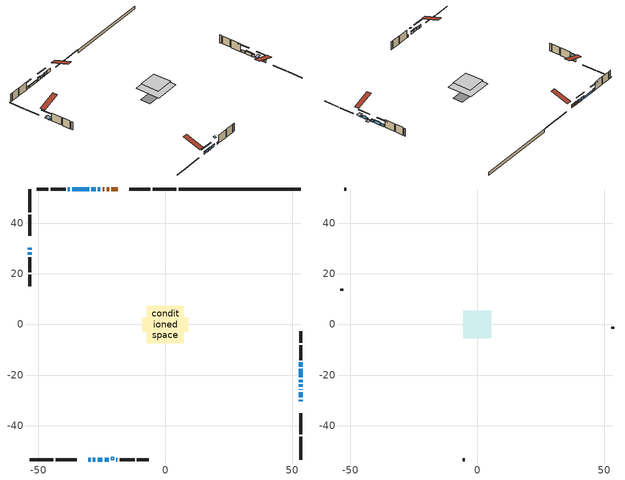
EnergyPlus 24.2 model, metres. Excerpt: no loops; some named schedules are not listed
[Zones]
conditioned space
 floor adiabatic (AdiabaticFloorConstruction): -7.3,-7.3 -7.3,7.3 7.3,7.3 7.3,-7.3 z2.82
 floor foundation (Slab1 construction): -9.09,-2.95 -9.09,2.95 9.09,2.95 9.09,-2.95 z-1.45
 wall outside (RimJoist1 construction): 4.35,53.44 -4.91,53.44 / -53.44,-53.44 -44.18,-53.44 / -53.44,53.44 -53.44,44.18 / 53.44,-53.44 53.44,-44.18 z0.38:0.68
 wall outside (RimJoist2 construction): -5.84,53.44 -14.15,53.44 / -43.25,-53.44 -34.94,-53.44 / -53.44,43.25 -53.44,34.94 / 53.44,-43.25 53.44,-34.94 z0.38:0.68
 wall outside (AdiabaticWallConstruction 1): -18.81,53.44 -21.22,53.44 / -22.14,53.44 -23.07,53.44 / -24,53.44 -24.61,53.44 z0.38:2.41
 wall outside (AdiabaticWallConstruction): 53.44,-30.28 53.44,-29.67 / -25.54,53.44 -26.56,53.44 / 53.44,-28.74 53.44,-26.7 / -30.28,-53.44 -29.46,-53.44 / -28.54,-53.44 -27.52,-53.44 / -53.44,30.28 -53.44,29.46 / 53.44,-22.72 53.44,-21.7 / 53.44,-16.59 53.44,-14.96 / -37.58,53.44 -38.4,53.44 z0.38:2.03; -27.49,53.44 -29.12,53.44 / -23.83,-53.44 -22.2,-53.44 / -53.44,28.54 -53.44,27.47 z0.38:1.9; -26.59,-53.44 -24.76,-53.44 z0.38:1.8; 53.44,-25.78 53.44,-25.44 / -19.29,-53.44 -18.96,-53.44 z0.38:1.6; -30.04,53.44 -36.65,53.44 z0.38:1.19; 53.44,-24.52 53.44,-23.65 z0.38:0.89; 53.44,-20.77 53.44,-17.52 z0.38:2.11
 wall outside (Wall1 construction): -39.32,53.44 -45.25,53.44 / -18.03,-53.44 -12.1,-53.44 / -53.44,26.54 -53.44,20.61 / 53.44,-14.03 53.44,-8.1 z0.38:5.26
 wall outside (Wall2 construction): -46.18,53.44 -50.75,53.44 / -11.17,-53.44 -6.61,-53.44 / -53.44,19.68 -53.44,15.12 / 53.44,-7.17 53.44,-2.61 z0.38:5.26
 wall foundation (FoundationWall1 construction): 53.44,53.44 5.28,53.44 z-1.45:0.38
 window (WindowConstruction 13): 53.44,-30.28 53.44,-29.67 z0.38:2.03
 window (WindowConstruction 2): -25.54,53.44 -26.56,53.44 z0.38:2.03
 window (WindowConstruction 3): -27.49,53.44 -29.12,53.44 z0.38:1.9
 window (WindowConstruction 4): 53.44,-28.74 53.44,-26.71 z0.38:2.03
 window (WindowConstruction 5): -30.28,-53.44 -29.47,-53.44 z0.38:2.03
 window (WindowConstruction 6): -28.54,-53.44 -27.52,-53.44 z0.38:2.03
 window (WindowConstruction 7): -26.59,-53.44 -24.76,-53.44 z0.38:1.8
 window (WindowConstruction 17): 53.44,-25.78 53.44,-25.44 z0.38:1.6
 window (WindowConstruction 8): -23.83,-53.44 -22.2,-53.44 z0.38:1.9
 window (WindowConstruction 9): -53.44,30.28 -53.44,29.47 z0.38:2.03
 window (WindowConstruction 10): -30.04,53.44 -36.65,53.44 z0.38:1.19
 window (WindowConstruction 14): 53.44,-24.51 53.44,-23.65 z0.38:0.89
 window (WindowConstruction 11): 53.44,-22.72 53.44,-21.7 z0.38:2.03
 window (WindowConstruction 12): 53.44,-20.77 53.44,-17.52 z0.38:2.11
 window (WindowConstruction 15): -53.44,28.54 -53.44,27.47 z0.38:1.9
 window (WindowConstruction 16): -19.29,-53.44 -18.96,-53.44 z0.38:1.6
 window (WindowConstruction): 53.44,-16.59 53.44,-14.96 z0.38:2.03
 window (WindowConstruction 1): -37.58,53.44 -38.39,53.44 z0.38:2.03
 door (Door): -18.81,53.44 -21.22,53.44 z0.38:2.41
 door (Door 1): -22.14,53.44 -23.07,53.44 z0.38:2.41
 door (Door 2): -24,53.44 -24.61,53.44 z0.38:2.41
 ceiling adiabatic (AdiabaticFloorConstruction): 7.3,-7.3 7.3,7.3 -7.3,7.3 -7.3,-7.3 z2.82
 roof outside (AdiabaticRoofConstruction): -20.22,-53.44,5.26 -20.22,-52.43,5.59 -21.28,-52.43,5.59 -21.28,-53.44,5.26
 skylight (SkylightConstruction): -20.22,-53.44,5.26 -20.22,-52.44,5.59 -21.28,-52.44,5.59 -21.28,-53.44,5.26
attic - vented
 floor to conditioned space (Floor1 construction Reversed): -5.46,-5.46 -5.46,5.46 5.46,5.46 5.46,-5.46 z5.26
 wall outside (Wall3 construction): -51.68,53.44 -52.51,53.44 / -5.68,-53.44 -4.84,-53.44 / -53.44,14.19 -53.44,13.36 / 53.44,-1.68 53.44,-0.85 z0.38:5.26
 roof outside (Roof1 construction): -17.88,53.44,5.26 -17.88,42.8,8.8 -15.08,42.8,8.8 -15.08,53.44,5.26; -31.21,-53.44,5.26 -31.21,-42.8,8.8 -34.01,-42.8,8.8 -34.01,-53.44,5.26; -53.44,31.21,5.26 -42.8,31.21,8.8 -42.8,34.01,8.8 -53.44,34.01,5.26; 53.44,-31.21,5.26 42.8,-31.21,8.8 42.8,-34.01,8.8 53.44,-34.01,5.26
shading: 53.44,-29.06 53.44,-30.89 55.88,-30.89 55.88,-29.06 z2.64; -29.2,53.44 -22.9,53.44 -22.9,53.85 -29.2,53.85 z4.67; -29.32,53.44 -27.29,53.44 -27.29,53.85 -29.32,53.85 z2.11; 53.44,-24.07 53.44,-31.38 53.85,-31.38 53.85,-24.07 z4.67; -26.83,-53.44 -32.92,-53.44 -32.92,-53.85 -26.83,-53.85 z4.67; -24.88,-53.44 -31.18,-53.44 -31.18,-53.85 -24.88,-53.85 z4.67; -24.56,-53.44 -26.79,-53.44 -26.79,-53.85 -24.56,-53.85 z2; -22,-53.44 -24.03,-53.44 -24.03,-53.85 -22,-53.85 z2.11; -53.44,26.83 -53.44,32.92 -53.85,32.92 -53.85,26.83 z4.67; -36.85,53.44 -29.84,53.44 -29.84,53.85 -36.85,53.85 z1.39; 53.44,-23.35 53.44,-24.81 55.88,-24.81 55.88,-23.35 z1.19; 53.44,-21.5 53.44,-22.92 53.85,-22.92 53.85,-21.5 z2.23; 53.44,-17.32 53.44,-20.98 53.85,-20.98 53.85,-17.32 z2.31; -53.44,26.71 -53.44,29.3 -55.88,29.3 -55.88,26.71 z2.66; 53.44,-12.32 53.44,-19.23 53.85,-19.23 53.85,-12.32 z4.67; -41.03,53.44 -34.94,53.44 -34.94,53.85 -41.03,53.85 z4.67
[Building]
Building 1: Terrain=Suburbs
[Site:Location]
London AP_ON: Latitude {deg}=43.03; Longitude {deg}=-81.15; Time Zone {hr}=-5; Elevation {m}=278; Keep Site Location Information=Yes
[Site:GroundTemperature:Shallow]
3.98693, 1.93205, 1.76749, 2.74264, 6.6573, 10.5537, 13.9317, 16.0716, 16.2534, 14.513, 11.2211, 7.44421
[Site:WaterMainsTemperature]
Calculation Method=Schedule; Temperature Schedule=mains temperature schedule
[Material] Roughness=Rough; Thermal Absorptance=0.9
Name | Thickness {m} | Conductivity {W/m-K} | Density {kg/m3} | Specific Heat {J/kg-K} | Solar Absorptance | Visible Absorptance
asphalt or fiberglass shingles | 0.00635 | 0.162714 | 1121.4 | 1465.45 | 0.4 | 0.4
asphalt or fiberglass shingles 1 | 0.00635 | 0.162714 | 1121.4 | 1465.45 | 0.7 | 0.7
ceiling loosefill ins | 0.0846667 | 0.0480833 | 16.02 | 1046.75 | 0.7 | 0.7
ceiling stud and cavity | 0.1397 | 0.0829887 | 65.682 | 1177.47 | 0.7 | 0.7
concrete 4.0 in. | 0.1016 | 1.803125 | 2242.8 | 837.4 | 0.7 | 0.7
concrete 8.0 in. | 0.2032 | 1.803125 | 2242.8 | 837.4 | 0.7 | 0.7
door material | 0.04445 | 0.188738 | 512.64 | 1214.23 | 0.7 | 0.7
door material 1 | 0.04445 | 0.053851 | 512.64 | 1214.23 | 0.7 | 0.7
exterior vertical ins | 0.00336226 | 0.029427 | 32.04 | 1214.23 | 0.7 | 0.7
floor covering | 0.0127 | 0.0433444 | 54.468 | 1339.84 | 0.6 | 0.6
floor rigid ins; roof rigid ins; wall rigid ins | 0.512978 | 0.029427 | 32.04 | 1214.23 | 0.7 | 0.7
floor stud and cavity | 0.1397 | 1.75129 | 37.0049 | 1207.88 | 0.7 | 0.7
furniture material conditioned space 1 | 0.1524 | 0.115458 | 640.8 | 1214.23 | 0.6 | 0.6
gypsum board | 0.0127 | 0.160291 | 801 | 837.4 | 0.6 | 0.6
gypsum board 1 | 0.0127 | 0.160291 | 801 | 837.4 | 0.7 | 0.7
osb sheathing 0.5 in. | 0.0127 | 0.115458 | 512.64 | 1214.23 | 0.7 | 0.7
osb sheathing 0.75 in. | 0.01905 | 0.115458 | 512.64 | 1214.23 | 0.7 | 0.7
osb sheathing 2.0 in. | 0.0508 | 0.115458 | 512.64 | 1214.23 | 0.7 | 0.7
rim joist rigid ins | 0.051816 | 0.029427 | 32.04 | 1214.23 | 0.7 | 0.7
rim joist stud and cavity | 0.0508 | 0.103237 | 50.32683 | 1063.81 | 0.6 | 0.6
rim joist stud and cavity 1 | 0.0508 | 0.275866 | 125.044 | 1163.47 | 0.6 | 0.6
roof stud and cavity | 0.18415 | 1.78685 | 37.0049 | 1207.88 | 0.6 | 0.6
wall stud and cavity | 0.1397 | 0.092254 | 139.0536 | 1170.24 | 0.7 | 0.7
wall stud and cavity 1 | 0.1397 | 0.0929022 | 139.0536 | 1170.24 | 0.7 | 0.7
wall stud and cavity 2 | 0.0889 | 6.1454 | 50.32683 | 1063.81 | 0.6 | 0.6
wall stud and cavity 3 | 0.0889 | 0.380278 | 52.3479 | 1209.89 | 0.7 | 0.7
wall stud and cavity 4 | 0.0889 | 0.391764 | 83.0341 | 1211.67 | 0.7 | 0.7
wood siding | 0.0254 | 0.102417 | 544.68 | 1172.36 | 0.4 | 0.4
wood siding 1 | 0.00254 | 0.102417 | 544.68 | 1172.36 | 0.4 | 0.4
wood siding 2; wood siding 3; wood siding 4 | 0.0254 | 0.102417 | 544.68 | 1172.36 | 0.7 | 0.7
[WindowMaterial:SimpleGlazingSystem]
Name | U-Factor {W/m2-K} | Solar Heat Gain Coefficient
SkylightMaterial | 3.89566 | 0.5221
WindowMaterial | 5.18912 | 0.63
WindowMaterial 1 | 4.83084 | 0.55
WindowMaterial 2 | 5.15165 | 0.62
WindowMaterial 3 | 7.10715 | 0.75
WindowMaterial 4 | 5.20843 | 0.63
WindowMaterial 5 | 4.92339 | 0.61
WindowMaterial 6 | 5.240794 | 0.66
WindowMaterial 7 | 2.97584 | 0.62
WindowMaterial 8 | 5.22717 | 0.66
[Construction]
AdiabaticFloorConstruction: floor stud and cavity, floor rigid ins, osb sheathing 0.75 in., floor covering
AdiabaticRoofConstruction: asphalt or fiberglass shingles 1, roof rigid ins, osb sheathing 0.75 in., roof stud and cavity
AdiabaticWallConstruction: wood siding 3, wall rigid ins, wall stud and cavity 3, gypsum board
AdiabaticWallConstruction 1: wood siding 4, wall rigid ins, wall stud and cavity 3, gypsum board
Door; Door 2: door material
Door 1: door material 1
Floor1 construction Reversed: gypsum board, ceiling stud and cavity, ceiling loosefill ins
FoundationWall1 construction: concrete 8.0 in., gypsum board 1
furniture construction conditioned space 1: furniture material conditioned space 1
PartitionWallConstruction: gypsum board, wall stud and cavity 4, gypsum board
RimJoist1 construction: wood siding 2, rim joist stud and cavity
RimJoist2 construction: wood siding 2, rim joist rigid ins, osb sheathing 2.0 in., rim joist stud and cavity 1
Roof1 construction: asphalt or fiberglass shingles
SkylightConstruction: SkylightMaterial
Slab1 construction: concrete 4.0 in.
Wall1 construction: wood siding, osb sheathing 0.5 in., wall stud and cavity, gypsum board
Wall2 construction: wood siding, osb sheathing 0.5 in., wall stud and cavity 1, gypsum board
Wall3 construction: wood siding 1, wall stud and cavity 2
WindowConstruction; WindowConstruction 1; WindowConstruction 10; WindowConstruction 5; WindowConstruction 9: WindowMaterial
WindowConstruction 11; WindowConstruction 2; WindowConstruction 4; WindowConstruction 6: WindowMaterial 1
WindowConstruction 12: WindowMaterial 4
WindowConstruction 13: WindowMaterial 5
WindowConstruction 14: WindowMaterial 6
WindowConstruction 15: WindowMaterial 7
WindowConstruction 16; WindowConstruction 17: WindowMaterial 8
WindowConstruction 3; WindowConstruction 8: WindowMaterial 2
WindowConstruction 7: WindowMaterial 3
[Zone] Multiplier=1; Part of Total Floor Area=Yes
Name | Volume {m3}
attic - vented | 69.6287
conditioned space | 817
[Space]
Name | Zone | Volume {m3}
attic - vented 1 | attic - vented | 69.6287
conditioned space 1 | conditioned space | 817
[ZoneInfiltration:EffectiveLeakageArea]
infil attic - vented 1: Zone or Space=attic - vented 1; Schedule=Always On Discrete; Effective Air Leakage Area {cm2}=5205.17; Stack Coefficient=0.000585762; Wind Coefficient=1.63524e-05
[ZoneMixing]
whole house fan mix: Zone or Space=attic - vented; Schedule=Always On Continuous; Design Flow Rate Calculation Method=Flow/Zone; Design Flow Rate {m3/s}=0; Source Zone or Space=conditioned space
[SurfaceProperty:ExposedFoundationPerimeter]
Slab1: Exposed Perimeter Calculation Method=TotalExposedPerimeter; Total Exposed Perimeter {m}=48.159
[InternalMass] Zone or ZoneList=conditioned space; Space or SpaceList=conditioned space 1
Name | Construction | Surface Area {m2}
furniture mass conditioned space 1 | furniture construction conditioned space 1 | 128.244
partition wall mass | PartitionWallConstruction | 320.61
[Lights]
interior lighting: Zone or ZoneList or Space or SpaceList=conditioned space 1; Schedule=interior lighting schedule; Design Level Calculation Method=LightingLevel; Lighting Level {W}=343.2; Return Air Fraction=0; Fraction Radiant=0.6; Fraction Visible=0.2; Fraction Replaceable=1
[People]
occupants: Zone or ZoneList or Space or SpaceList=conditioned space 1; Number of People Schedule=occupants schedule; Number of People Calculation Method=People; Number of People=3; Fraction Radiant=0.314171; Sensible Heat Fraction=0.56303; Activity Level Schedule=occupants activity schedule; Carbon Dioxide Generation Rate {m3/s-W}=0; Enable ASHRAE 55 Comfort Warnings=No; Mean Radiant Temperature Calculation Type=EnclosureAveraged
[ElectricEquipment] Zone or ZoneList or Space or SpaceList=conditioned space 1; Design Level Calculation Method=EquipmentLevel
Name | Schedule | Design Level {W} | Fraction Latent | Fraction Radiant | Fraction Lost
clothes dryer | clothes dryer schedule | 140.772 | 0.015 | 0.081 | 0.85
clothes washer | clothes washer schedule | 32.1985 | 0.03 | 0.162 | 0.7
cooking range | cooking range schedule | 215.147 | 0.08 | 0.432 | 0.2
dishwasher | dishwasher schedule | 66.8632 | 0.3 | 0.18 | 0.4
fridge | fridge schedule | 72.9452 | 0 | 0.6 | 0
mech vent house fan | mech vent house fan schedule | 0 | 0 | 0 | 1
mech vent house fan cfis | mech vent house fan cfis schedule | 0 | 0 | 0 | 0
misc plug loads | misc plug loads schedule | 494.7 | 0.045 | 0.513 | 0.1
whole house fan | Always On Discrete | 0 | 0 | 0 | 1
[OtherEquipment] Zone or ZoneList or Space or SpaceList=conditioned space 1; Design Level Calculation Method=EquipmentLevel
Name | Fuel Type | Schedule | Design Level {W} | Fraction Latent | Fraction Radiant | Fraction Lost
clothes dryer 1 | Electricity | clothes dryer schedule | 0 | 0.015 | 0.081 | 0.85
cooking range 1 | Electricity | cooking range schedule | 0 | 0.08 | 0.432 | 0.2
general water use latent | None | general water use schedule | 62.594 | 1 | 0 | 0
general water use sensible | None | general water use schedule | -61.6891 | 0 | 0.6 | 0
mech vent house fan latent load | None | Always On Discrete | 0 | 1 | 0 | 0
mech vent house fan sensible load | None | Always On Discrete | 0 | 0 | 0 | 0
water heater energy adjustment1 | Electricity | Always On Discrete | 0.01 | 0 | 0 | 1
[ZoneInfiltration:DesignFlowRate] Zone or ZoneList or Space or SpaceList=conditioned space 1; Schedule=Always On Discrete; Design Flow Rate Calculation Method=Flow/Zone; Design Flow Rate {m3/s}=0
infil flow; natural vent flow; whole house fan flow
[Foundation:Kiva]
Foundation Kiva 1: Initial Indoor Air Temperature {C}=18; Wall Height Above Grade {m}=0.379994; Wall Depth Below Slab {m}=0.2032; Custom Block Material Name 1=exterior vertical ins; Custom Block Depth 1 {m}=1.82999; Custom Block X Position 1 {m}=0.2159; Custom Block Z Position 1 {m}=0
[Foundation:Kiva:Settings]
Soil Conductivity {W/m-K}=0.849921; Soil Density {kg/m3}=1842.3; Soil Specific Heat {J/kg-K}=418.7; Ground Solar Absorptivity=0.9; Ground Thermal Absorptivity=0.9; Ground Surface Roughness {m}=0.03; Far-Field Width {m}=40; Deep-Ground Boundary Condition=ZeroFlux; Deep-Ground Depth {m}=40; Minimum Cell Dimension {m}=0.2; Maximum Cell Growth Coefficient=3; Simulation Timestep=Timestep
[Exterior:Lights]
exterior lighting: Schedule=exterior lighting schedule; Design Level {W}=75.6
[Schedule:Constant]
Name | Hourly Value
Always On Continuous; mech vent house fan schedule; mech vent house fan cfis schedule; Always On Discrete | 1
occupants activity schedule | 117.228
fridge schedule | 0
[Schedule:Week:Daily]
interior lighting schedule Week Rule - Jan1-Jan27: interior lighting schedule day, interior lighting schedule day, interior lighting schedule day, interior lighting schedule day, interior lighting schedule day, interior lighting schedule day, interior lighting schedule day, interior lighting schedule default day, interior lighting schedule default day, interior lighting schedule default day, interior lighting schedule default day, interior lighting schedule default day
interior lighting schedule Week Rule - Jan28-Feb3: interior lighting schedule day, interior lighting schedule day, interior lighting schedule day, interior lighting schedule day, interior lighting schedule day 1, interior lighting schedule day 1, interior lighting schedule day 1, interior lighting schedule default day, interior lighting schedule default day, interior lighting schedule default day, interior lighting schedule default day, interior lighting schedule default day
interior lighting schedule Week Rule - Feb4-Feb24: interior lighting schedule day 1, interior lighting schedule day 1, interior lighting schedule day 1, interior lighting schedule day 1, interior lighting schedule day 1, interior lighting schedule day 1, interior lighting schedule day 1, interior lighting schedule default day, interior lighting schedule default day, interior lighting schedule default day, interior lighting schedule default day, interior lighting schedule default day
interior lighting schedule Week Rule - Feb25-Mar3: interior lighting schedule day 1, interior lighting schedule day 1, interior lighting schedule day 1, interior lighting schedule day 1, interior lighting schedule day 2, interior lighting schedule day 2, interior lighting schedule day 2, interior lighting schedule default day, interior lighting schedule default day, interior lighting schedule default day, interior lighting schedule default day, interior lighting schedule default day
interior lighting schedule Week Rule - Mar4-Mar31: interior lighting schedule day 2, interior lighting schedule day 2, interior lighting schedule day 2, interior lighting schedule day 2, interior lighting schedule day 2, interior lighting schedule day 2, interior lighting schedule day 2, interior lighting schedule default day, interior lighting schedule default day, interior lighting schedule default day, interior lighting schedule default day, interior lighting schedule default day
interior lighting schedule Week Rule - Apr1-Apr28: interior lighting schedule day 3, interior lighting schedule day 3, interior lighting schedule day 3, interior lighting schedule day 3, interior lighting schedule day 3, interior lighting schedule day 3, interior lighting schedule day 3, interior lighting schedule default day, interior lighting schedule default day, interior lighting schedule default day, interior lighting schedule default day, interior lighting schedule default day
interior lighting schedule Week Rule - Apr29-May5: interior lighting schedule day 3, interior lighting schedule day 3, interior lighting schedule day 4, interior lighting schedule day 4, interior lighting schedule day 4, interior lighting schedule day 4, interior lighting schedule day 4, interior lighting schedule default day, interior lighting schedule default day, interior lighting schedule default day, interior lighting schedule default day, interior lighting schedule default day
interior lighting schedule Week Rule - May6-May26: interior lighting schedule day 4, interior lighting schedule day 4, interior lighting schedule day 4, interior lighting schedule day 4, interior lighting schedule day 4, interior lighting schedule day 4, interior lighting schedule day 4, interior lighting schedule default day, interior lighting schedule default day, interior lighting schedule default day, interior lighting schedule default day, interior lighting schedule default day
interior lighting schedule Week Rule - May27-Jun2: interior lighting schedule day 4, interior lighting schedule day 4, interior lighting schedule day 4, interior lighting schedule day 4, interior lighting schedule day 4, interior lighting schedule day 5, interior lighting schedule day 5, interior lighting schedule default day, interior lighting schedule default day, interior lighting schedule default day, interior lighting schedule default day, interior lighting schedule default day
interior lighting schedule Week Rule - Jun3-Jun30: interior lighting schedule day 5, interior lighting schedule day 5, interior lighting schedule day 5, interior lighting schedule day 5, interior lighting schedule day 5, interior lighting schedule day 5, interior lighting schedule day 5, interior lighting schedule default day, interior lighting schedule default day, interior lighting schedule default day, interior lighting schedule default day, interior lighting schedule default day
interior lighting schedule Week Rule - Jul1-Jul28: interior lighting schedule day 6, interior lighting schedule day 6, interior lighting schedule day 6, interior lighting schedule day 6, interior lighting schedule day 6, interior lighting schedule day 6, interior lighting schedule day 6, interior lighting schedule default day, interior lighting schedule default day, interior lighting schedule default day, interior lighting schedule default day, interior lighting schedule default day
interior lighting schedule Week Rule - Jul29-Aug4: interior lighting schedule day 6, interior lighting schedule day 6, interior lighting schedule day 6, interior lighting schedule day 7, interior lighting schedule day 7, interior lighting schedule day 7, interior lighting schedule day 7, interior lighting schedule default day, interior lighting schedule default day, interior lighting schedule default day, interior lighting schedule default day, interior lighting schedule default day
interior lighting schedule Week Rule - Aug5-Aug25: interior lighting schedule day 7, interior lighting schedule day 7, interior lighting schedule day 7, interior lighting schedule day 7, interior lighting schedule day 7, interior lighting schedule day 7, interior lighting schedule day 7, interior lighting schedule default day, interior lighting schedule default day, interior lighting schedule default day, interior lighting schedule default day, interior lighting schedule default day
interior lighting schedule Week Rule - Aug26-Sep1: interior lighting schedule day 7, interior lighting schedule day 7, interior lighting schedule day 7, interior lighting schedule day 7, interior lighting schedule day 7, interior lighting schedule day 7, interior lighting schedule day 8, interior lighting schedule default day, interior lighting schedule default day, interior lighting schedule default day, interior lighting schedule default day, interior lighting schedule default day
interior lighting schedule Week Rule - Sep2-Sep29: interior lighting schedule day 8, interior lighting schedule day 8, interior lighting schedule day 8, interior lighting schedule day 8, interior lighting schedule day 8, interior lighting schedule day 8, interior lighting schedule day 8, interior lighting schedule default day, interior lighting schedule default day, interior lighting schedule default day, interior lighting schedule default day, interior lighting schedule default day
interior lighting schedule Week Rule - Sep30-Oct6: interior lighting schedule day 8, interior lighting schedule day 9, interior lighting schedule day 9, interior lighting schedule day 9, interior lighting schedule day 9, interior lighting schedule day 9, interior lighting schedule day 9, interior lighting schedule default day, interior lighting schedule default day, interior lighting schedule default day, interior lighting schedule default day, interior lighting schedule default day
interior lighting schedule Week Rule - Oct7-Oct27: interior lighting schedule day 9, interior lighting schedule day 9, interior lighting schedule day 9, interior lighting schedule day 9, interior lighting schedule day 9, interior lighting schedule day 9, interior lighting schedule day 9, interior lighting schedule default day, interior lighting schedule default day, interior lighting schedule default day, interior lighting schedule default day, interior lighting schedule default day
interior lighting schedule Week Rule - Oct28-Nov3: interior lighting schedule day 9, interior lighting schedule day 9, interior lighting schedule day 9, interior lighting schedule day 9, interior lighting schedule day 10, interior lighting schedule day 10, interior lighting schedule day 10, interior lighting schedule default day, interior lighting schedule default day, interior lighting schedule default day, interior lighting schedule default day, interior lighting schedule default day
interior lighting schedule Week Rule - Nov4-Nov24: interior lighting schedule day 10, interior lighting schedule day 10, interior lighting schedule day 10, interior lighting schedule day 10, interior lighting schedule day 10, interior lighting schedule day 10, interior lighting schedule day 10, interior lighting schedule default day, interior lighting schedule default day, interior lighting schedule default day, interior lighting schedule default day, interior lighting schedule default day
interior lighting schedule Week Rule - Nov25-Dec1: interior lighting schedule day 10, interior lighting schedule day 10, interior lighting schedule day 10, interior lighting schedule day 10, interior lighting schedule day 10, interior lighting schedule day 10, interior lighting schedule day 11, interior lighting schedule default day, interior lighting schedule default day, interior lighting schedule default day, interior lighting schedule default day, interior lighting schedule default day
interior lighting schedule Week Rule - Dec2-Dec31: interior lighting schedule day 11, interior lighting schedule day 11, interior lighting schedule day 11, interior lighting schedule day 11, interior lighting schedule day 11, interior lighting schedule day 11, interior lighting schedule day 11, interior lighting schedule default day, interior lighting schedule default day, interior lighting schedule default day, interior lighting schedule default day, interior lighting schedule default day
occupants schedule Week Rule - Jan1-Dec31: occupants schedule day, occupants schedule day, occupants schedule day, occupants schedule day, occupants schedule day, occupants schedule day, occupants schedule day, occupants schedule default day, occupants schedule default day, occupants schedule default day, occupants schedule default day, occupants schedule default day
clothes dryer schedule Week Rule - Jan1-Dec31: clothes dryer schedule day, clothes dryer schedule day, clothes dryer schedule day, clothes dryer schedule day, clothes dryer schedule day, clothes dryer schedule day, clothes dryer schedule day, clothes dryer schedule default day, clothes dryer schedule default day, clothes dryer schedule default day, clothes dryer schedule default day, clothes dryer schedule default day
clothes washer schedule Week Rule - Jan1-Dec31: clothes washer schedule day, clothes washer schedule day, clothes washer schedule day, clothes washer schedule day, clothes washer schedule day, clothes washer schedule day, clothes washer schedule day, clothes washer schedule default day, clothes washer schedule default day, clothes washer schedule default day, clothes washer schedule default day, clothes washer schedule default day
cooking range schedule Week Rule - Jan1-Dec31: cooking range schedule day, cooking range schedule day, cooking range schedule day, cooking range schedule day, cooking range schedule day, cooking range schedule day, cooking range schedule day, cooking range schedule default day, cooking range schedule default day, cooking range schedule default day, cooking range schedule default day, cooking range schedule default day
dishwasher schedule Week Rule - Jan1-Dec31: dishwasher schedule day, dishwasher schedule day, dishwasher schedule day, dishwasher schedule day, dishwasher schedule day, dishwasher schedule day, dishwasher schedule day, dishwasher schedule default day, dishwasher schedule default day, dishwasher schedule default day, dishwasher schedule default day, dishwasher schedule default day
misc plug loads schedule Week Rule - Jan1-Dec31: misc plug loads schedule day, misc plug loads schedule day, misc plug loads schedule day, misc plug loads schedule day, misc plug loads schedule day, misc plug loads schedule day, misc plug loads schedule day, misc plug loads schedule default day, misc plug loads schedule default day, misc plug loads schedule default day, misc plug loads schedule default day, misc plug loads schedule default day
general water use schedule Week Rule - Jan1-Dec31: general water use schedule day, general water use schedule day, general water use schedule day, general water use schedule day, general water use schedule day, general water use schedule day, general water use schedule day, general water use schedule default day, general water use schedule default day, general water use schedule default day, general water use schedule default day, general water use schedule default day
exterior lighting schedule Week Rule - Jan1-Jan27: exterior lighting schedule day, exterior lighting schedule day, exterior lighting schedule day, exterior lighting schedule day, exterior lighting schedule day, exterior lighting schedule day, exterior lighting schedule day, exterior lighting schedule default day, exterior lighting schedule default day, exterior lighting schedule default day, exterior lighting schedule default day, exterior lighting schedule default day
exterior lighting schedule Week Rule - Jan28-Feb3: exterior lighting schedule day, exterior lighting schedule day, exterior lighting schedule day, exterior lighting schedule day, exterior lighting schedule day 1, exterior lighting schedule day 1, exterior lighting schedule day 1, exterior lighting schedule default day, exterior lighting schedule default day, exterior lighting schedule default day, exterior lighting schedule default day, exterior lighting schedule default day
exterior lighting schedule Week Rule - Feb4-Feb24: exterior lighting schedule day 1, exterior lighting schedule day 1, exterior lighting schedule day 1, exterior lighting schedule day 1, exterior lighting schedule day 1, exterior lighting schedule day 1, exterior lighting schedule day 1, exterior lighting schedule default day, exterior lighting schedule default day, exterior lighting schedule default day, exterior lighting schedule default day, exterior lighting schedule default day
exterior lighting schedule Week Rule - Feb25-Mar3: exterior lighting schedule day 1, exterior lighting schedule day 1, exterior lighting schedule day 1, exterior lighting schedule day 1, exterior lighting schedule day 2, exterior lighting schedule day 2, exterior lighting schedule day 2, exterior lighting schedule default day, exterior lighting schedule default day, exterior lighting schedule default day, exterior lighting schedule default day, exterior lighting schedule default day
exterior lighting schedule Week Rule - Mar4-Mar31: exterior lighting schedule day 2, exterior lighting schedule day 2, exterior lighting schedule day 2, exterior lighting schedule day 2, exterior lighting schedule day 2, exterior lighting schedule day 2, exterior lighting schedule day 2, exterior lighting schedule default day, exterior lighting schedule default day, exterior lighting schedule default day, exterior lighting schedule default day, exterior lighting schedule default day
exterior lighting schedule Week Rule - Apr1-Apr28: exterior lighting schedule day 3, exterior lighting schedule day 3, exterior lighting schedule day 3, exterior lighting schedule day 3, exterior lighting schedule day 3, exterior lighting schedule day 3, exterior lighting schedule day 3, exterior lighting schedule default day, exterior lighting schedule default day, exterior lighting schedule default day, exterior lighting schedule default day, exterior lighting schedule default day
exterior lighting schedule Week Rule - Apr29-May5: exterior lighting schedule day 3, exterior lighting schedule day 3, exterior lighting schedule day 4, exterior lighting schedule day 4, exterior lighting schedule day 4, exterior lighting schedule day 4, exterior lighting schedule day 4, exterior lighting schedule default day, exterior lighting schedule default day, exterior lighting schedule default day, exterior lighting schedule default day, exterior lighting schedule default day
exterior lighting schedule Week Rule - May6-May26: exterior lighting schedule day 4, exterior lighting schedule day 4, exterior lighting schedule day 4, exterior lighting schedule day 4, exterior lighting schedule day 4, exterior lighting schedule day 4, exterior lighting schedule day 4, exterior lighting schedule default day, exterior lighting schedule default day, exterior lighting schedule default day, exterior lighting schedule default day, exterior lighting schedule default day
exterior lighting schedule Week Rule - May27-Jun2: exterior lighting schedule day 4, exterior lighting schedule day 4, exterior lighting schedule day 4, exterior lighting schedule day 4, exterior lighting schedule day 4, exterior lighting schedule day 5, exterior lighting schedule day 5, exterior lighting schedule default day, exterior lighting schedule default day, exterior lighting schedule default day, exterior lighting schedule default day, exterior lighting schedule default day
exterior lighting schedule Week Rule - Jun3-Jun30: exterior lighting schedule day 5, exterior lighting schedule day 5, exterior lighting schedule day 5, exterior lighting schedule day 5, exterior lighting schedule day 5, exterior lighting schedule day 5, exterior lighting schedule day 5, exterior lighting schedule default day, exterior lighting schedule default day, exterior lighting schedule default day, exterior lighting schedule default day, exterior lighting schedule default day
exterior lighting schedule Week Rule - Jul1-Jul28: exterior lighting schedule day 6, exterior lighting schedule day 6, exterior lighting schedule day 6, exterior lighting schedule day 6, exterior lighting schedule day 6, exterior lighting schedule day 6, exterior lighting schedule day 6, exterior lighting schedule default day, exterior lighting schedule default day, exterior lighting schedule default day, exterior lighting schedule default day, exterior lighting schedule default day
exterior lighting schedule Week Rule - Jul29-Aug4: exterior lighting schedule day 6, exterior lighting schedule day 6, exterior lighting schedule day 6, exterior lighting schedule day 7, exterior lighting schedule day 7, exterior lighting schedule day 7, exterior lighting schedule day 7, exterior lighting schedule default day, exterior lighting schedule default day, exterior lighting schedule default day, exterior lighting schedule default day, exterior lighting schedule default day
exterior lighting schedule Week Rule - Aug5-Aug25: exterior lighting schedule day 7, exterior lighting schedule day 7, exterior lighting schedule day 7, exterior lighting schedule day 7, exterior lighting schedule day 7, exterior lighting schedule day 7, exterior lighting schedule day 7, exterior lighting schedule default day, exterior lighting schedule default day, exterior lighting schedule default day, exterior lighting schedule default day, exterior lighting schedule default day
exterior lighting schedule Week Rule - Aug26-Sep1: exterior lighting schedule day 7, exterior lighting schedule day 7, exterior lighting schedule day 7, exterior lighting schedule day 7, exterior lighting schedule day 7, exterior lighting schedule day 7, exterior lighting schedule day 8, exterior lighting schedule default day, exterior lighting schedule default day, exterior lighting schedule default day, exterior lighting schedule default day, exterior lighting schedule default day
exterior lighting schedule Week Rule - Sep2-Sep29: exterior lighting schedule day 8, exterior lighting schedule day 8, exterior lighting schedule day 8, exterior lighting schedule day 8, exterior lighting schedule day 8, exterior lighting schedule day 8, exterior lighting schedule day 8, exterior lighting schedule default day, exterior lighting schedule default day, exterior lighting schedule default day, exterior lighting schedule default day, exterior lighting schedule default day
exterior lighting schedule Week Rule - Sep30-Oct6: exterior lighting schedule day 8, exterior lighting schedule day 9, exterior lighting schedule day 9, exterior lighting schedule day 9, exterior lighting schedule day 9, exterior lighting schedule day 9, exterior lighting schedule day 9, exterior lighting schedule default day, exterior lighting schedule default day, exterior lighting schedule default day, exterior lighting schedule default day, exterior lighting schedule default day
[Schedule:Year]
interior lighting schedule: interior lighting schedule Week Rule - Jan1-Jan27, 1, 1, 1, 27, interior lighting schedule Week Rule - Jan28-Feb3, 1, 28, 2, 3, interior lighting schedule Week Rule - Feb4-Feb24, 2, 4, 2, 24, interior lighting schedule Week Rule - Feb25-Mar3, 2, 25, 3, 3, interior lighting schedule Week Rule - Mar4-Mar31, 3, 4, 3, 31, interior lighting schedule Week Rule - Apr1-Apr28, 4, 1, 4, 28, interior lighting schedule Week Rule - Apr29-May5, 4, 29, 5, 5, interior lighting schedule Week Rule - May6-May26, 5, 6, 5, 26, interior lighting schedule Week Rule - May27-Jun2, 5, 27, 6, 2, interior lighting schedule Week Rule - Jun3-Jun30, 6, 3, 6, 30, interior lighting schedule Week Rule - Jul1-Jul28, 7, 1, 7, 28, interior lighting schedule Week Rule - Jul29-Aug4, 7, 29, 8, 4, interior lighting schedule Week Rule - Aug5-Aug25, 8, 5, 8, 25, interior lighting schedule Week Rule - Aug26-Sep1, 8, 26, 9, 1, interior lighting schedule Week Rule - Sep2-Sep29, 9, 2, 9, 29, interior lighting schedule Week Rule - Sep30-Oct6, 9, 30, 10, 6, interior lighting schedule Week Rule - Oct7-Oct27, 10, 7, 10, 27, interior lighting schedule Week Rule - Oct28-Nov3, 10, 28, 11, 3, interior lighting schedule Week Rule - Nov4-Nov24, 11, 4, 11, 24, interior lighting schedule Week Rule - Nov25-Dec1, 11, 25, 12, 1, interior lighting schedule Week Rule - Dec2-Dec31, 12, 2, 12, 31
occupants schedule: occupants schedule Week Rule - Jan1-Dec31, 1, 1, 12, 31
clothes dryer schedule: clothes dryer schedule Week Rule - Jan1-Dec31, 1, 1, 12, 31
clothes washer schedule: clothes washer schedule Week Rule - Jan1-Dec31, 1, 1, 12, 31
cooking range schedule: cooking range schedule Week Rule - Jan1-Dec31, 1, 1, 12, 31
dishwasher schedule: dishwasher schedule Week Rule - Jan1-Dec31, 1, 1, 12, 31
misc plug loads schedule: misc plug loads schedule Week Rule - Jan1-Dec31, 1, 1, 12, 31
general water use schedule: general water use schedule Week Rule - Jan1-Dec31, 1, 1, 12, 31
exterior lighting schedule: exterior lighting schedule Week Rule - Jan1-Jan27, 1, 1, 1, 27, exterior lighting schedule Week Rule - Jan28-Feb3, 1, 28, 2, 3, exterior lighting schedule Week Rule - Feb4-Feb24, 2, 4, 2, 24, exterior lighting schedule Week Rule - Feb25-Mar3, 2, 25, 3, 3, exterior lighting schedule Week Rule - Mar4-Mar31, 3, 4, 3, 31, exterior lighting schedule Week Rule - Apr1-Apr28, 4, 1, 4, 28, exterior lighting schedule Week Rule - Apr29-May5, 4, 29, 5, 5, exterior lighting schedule Week Rule - May6-May26, 5, 6, 5, 26, exterior lighting schedule Week Rule - May27-Jun2, 5, 27, 6, 2, exterior lighting schedule Week Rule - Jun3-Jun30, 6, 3, 6, 30, exterior lighting schedule Week Rule - Jul1-Jul28, 7, 1, 7, 28, exterior lighting schedule Week Rule - Jul29-Aug4, 7, 29, 8, 4, exterior lighting schedule Week Rule - Aug5-Aug25, 8, 5, 8, 25, exterior lighting schedule Week Rule - Aug26-Sep1, 8, 26, 9, 1, exterior lighting schedule Week Rule - Sep2-Sep29, 9, 2, 9, 29, exterior lighting schedule Week Rule - Sep30-Oct6, 9, 30, 10, 6, exterior lighting schedule Week Rule - Oct7-Oct27, 10, 7, 10, 27, exterior lighting schedule Week Rule - Oct28-Nov3, 10, 28, 11, 3, exterior lighting schedule Week Rule - Nov4-Nov24, 11, 4, 11, 24, exterior lighting schedule Week Rule - Nov25-Dec1, 11, 25, 12, 1, exterior lighting schedule Week Rule - Dec2-Dec31, 12, 2, 12, 31
[Schedule:Compact]
mains temperature schedule: Through: 01/01, For: AllDays, Until: 24:00, 7.96722, Through: 01/02, For: AllDays, Until: 24:00, 7.89722, Through: 01/03, For: AllDays, Until: 24:00, 7.82778, Through: 01/04, For: AllDays, Until: 24:00, 7.76, Through: 01/05, For: AllDays, Until: 24:00, 7.69333, Through: 01/06, For: AllDays, Until: 24:00, 7.62778, Through: 01/07, For: AllDays, Until: 24:00, 7.56389, Through: 01/08, For: AllDays, Until: 24:00, 7.50167, Through: 01/09, For: AllDays, Until: 24:00, 7.44056, Through: 01/10, For: AllDays, Until: 24:00, 7.38056, Through: 01/11, For: AllDays, Until: 24:00, 7.32222, Through: 01/12, For: AllDays, Until: 24:00, 7.26556, Through: 01/13, For: AllDays, Until: 24:00, 7.21, Through: 01/14, For: AllDays, Until: 24:00, 7.15556, Through: 01/15, For: AllDays, Until: 24:00, 7.10333, Through: 01/16, For: AllDays, Until: 24:00, 7.05222, Through: 01/17, For: AllDays, Until: 24:00, 7.00278, Through: 01/18, For: AllDays, Until: 24:00, 6.955, Through: 01/19, For: AllDays, Until: 24:00, 6.90833, Through: 01/20, For: AllDays, Until: 24:00, 6.86389, Through: 01/21, For: AllDays, Until: 24:00, 6.82056, Through: 01/22, For: AllDays, Until: 24:00, 6.77889, Through: 01/23, For: AllDays, Until: 24:00, 6.73889, Through: 01/24, For: AllDays, Until: 24:00, 6.7, Through: 01/25, For: AllDays, Until: 24:00, 6.66333, Through: 01/26, For: AllDays, Until: 24:00, 6.62833, Through: 01/27, For: AllDays, Until: 24:00, 6.59444, Through: 01/28, For: AllDays, Until: 24:00, 6.56278, Through: 01/29, For: AllDays, Until: 24:00, 6.53222, Through: 01/30, For: AllDays, Until: 24:00, 6.50389, Through: 01/31, For: AllDays, Until: 24:00, 6.47722, Through: 02/01, For: AllDays, Until: 24:00, 6.45167, Through: 02/02, For: AllDays, Until: 24:00, 6.42833, Through: 02/03, For: AllDays, Until: 24:00, 6.40667, Through: 02/04, For: AllDays, Until: 24:00, 6.38611, Through: 02/05, For: AllDays, Until: 24:00, 6.36778, Through: 02/06, For: AllDays, Until: 24:00, 6.35111, Through: 02/07, For: AllDays, Until: 24:00, 6.33611, Through: 02/08, For: AllDays, Until: 24:00, 6.32333, Through: 02/09, For: AllDays, Until: 24:00, 6.31167, Through: 02/10, For: AllDays, Until: 24:00, 6.30222, Through: 02/11, For: AllDays, Until: 24:00, 6.29389, Through: 02/12, For: AllDays, Until: 24:00, 6.28778, Through: 02/13, For: AllDays, Until: 24:00, 6.28333, Through: 02/14, For: AllDays, Until: 24:00, 6.28056, Through: 02/15, For: AllDays, Until: 24:00, 6.27944, Through: 02/16, For: AllDays, Until: 24:00, 6.28, Through: 02/17, For: AllDays, Until: 24:00, 6.28278, Through: 02/18, For: AllDays, Until: 24:00, 6.28722, Through: 02/19, For: AllDays, Until: 24:00, 6.29278, Through: 02/20, For: AllDays, Until: 24:00, 6.30056, Through: 02/21, For: AllDays, Until: 24:00, 6.31, Through: 02/22, For: AllDays, Until: 24:00, 6.32111, Through: 02/23, For: AllDays, Until: 24:00, 6.33444, Through: 02/24, For: AllDays, Until: 24:00, 6.34889, Through: 02/25, For: AllDays, Until: 24:00, 6.36556, Through: 02/26, For: AllDays, Until: 24:00, 6.38333, Through: 02/27, For: AllDays, Until: 24:00, 6.40333, Through: 02/28, For: AllDays, Until: 24:00, 6.425, Through: 03/01, For: AllDays, Until: 24:00, 6.44833, Through: 03/02, For: AllDays, Until: 24:00, 6.47278, Through: 03/03, For: AllDays, Until: 24:00, 6.49944, Through: 03/04, For: AllDays, Until: 24:00, 6.52778, Through: 03/05, For: AllDays, Until: 24:00, 6.55778, Through: 03/06, For: AllDays, Until: 24:00, 6.58944, Through: 03/07, For: AllDays, Until: 24:00, 6.62278, Through: 03/08, For: AllDays, Until: 24:00, 6.65778, Through: 03/09, For: AllDays, Until: 24:00, 6.69444, Through: 03/10, For: AllDays, Until: 24:00, 6.73278, Through: 03/11, For: AllDays, Until: 24:00, 6.77278, Through: 03/12, For: AllDays, Until: 24:00, 6.81389, Through: 03/13, For: AllDays, Until: 24:00, 6.85722, Through: 03/14, For: AllDays, Until: 24:00, 6.90167, Through: 03/15, For: AllDays, Until: 24:00, 6.94778, Through: 03/16, For: AllDays, Until: 24:00, 6.99556, Through: 03/17, For: AllDays, Until: 24:00, 7.045, Through: 03/18, For: AllDays, Until: 24:00, 7.09556, Through: 03/19, For: AllDays, Until: 24:00, 7.14778, Through: 03/20, For: AllDays, Until: 24:00, 7.20167, Through: 03/21, For: AllDays, Until: 24:00, 7.25667, Through: 03/22, For: AllDays, Until: 24:00, 7.31333, Through: 03/23, For: AllDays, Until: 24:00, 7.37167, Through: 03/24, For: AllDays, Until: 24:00, 7.43111, Through: 03/25, For: AllDays, Until: 24:00, 7.49222, Through: 03/26, For: AllDays, Until: 24:00, 7.55444, Through: 03/27, For: AllDays, Until: 24:00, 7.61833, Through: 03/28, For: AllDays, Until: 24:00, 7.68333, Through: 03/29, For: AllDays, Until: 24:00, 7.74944, Through: 03/30, For: AllDays, Until: 24:00, 7.81722, Through: 03/31, For: AllDays, Until: 24:00, 7.88667, Through: 04/01, For: AllDays, Until: 24:00, 7.95667, Through: 04/02, For: AllDays, Until: 24:00, 8.02833, Through: 04/03, For: AllDays, Until: 24:00, 8.10111, Through: 04/04, For: AllDays, Until: 24:00, 8.175, Through: 04/05, For: AllDays, Until: 24:00, 8.25, Through: 04/06, For: AllDays, Until: 24:00, 8.32667, Through: 04/07, For: AllDays, Until: 24:00, 8.40389, Through: 04/08, For: AllDays, Until: 24:00, 8.48278, Through: 04/09, For: AllDays, Until: 24:00, 8.56222, Through: 04/10, For: AllDays, Until: 24:00, 8.64278, Through: 04/11, For: AllDays, Until: 24:00, 8.725, Through: 04/12, For: AllDays, Until: 24:00, 8.80778, Through: 04/13, For: AllDays, Until: 24:00, 8.89167, Through: 04/14, For: AllDays, Until: 24:00, 8.97611, Through: 04/15, For: AllDays, Until: 24:00, 9.06167, Through: 04/16, For: AllDays, Until: 24:00, 9.14833, Through: 04/17, For: AllDays, Until: 24:00, 9.23611, Through: 04/18, For: AllDays, Until: 24:00, 9.32444, Through: 04/19, For: AllDays, Until: 24:00, 9.41389, Through: 04/20, For: AllDays, Until: 24:00, 9.50389, Through: 04/21, For: AllDays, Until: 24:00, 9.595, Through: 04/22, For: AllDays, Until: 24:00, 9.68667, Through: 04/23, For: AllDays, Until: 24:00, 9.77889, Through: 04/24, For: AllDays, Until: 24:00, 9.87222, Through: 04/25, For: AllDays, Until: 24:00, 9.96556, Through: 04/26, For: AllDays, Until: 24:00, 10.06, Through: 04/27, For: AllDays, Until: 24:00, 10.1556, Through: 04/28, For: AllDays, Until: 24:00, 10.2511, Through: 04/29, For: AllDays, Until: 24:00, 10.3472, Through: 04/30, For: AllDays, Until: 24:00, 10.4439, Through: 05/01, For: AllDays, Until: 24:00, 10.5411, Through: 05/02, For: AllDays, Until: 24:00, 10.6389, Through: 05/03, For: AllDays, Until: 24:00, 10.7372, Through: 05/04, For: AllDays, Until: 24:00, 10.8361, Through: 05/05, For: AllDays, Until: 24:00, 10.935, Through: 05/06, For: AllDays, Until: 24:00, 11.0344, Through: 05/07, For: AllDays, Until: 24:00, 11.1344, Through: 05/08, For: AllDays, Until: 24:00, 11.2344, Through: 05/09, For: AllDays, Until: 24:00, 11.335, Through: 05/10, For: AllDays, Until: 24:00, 11.4356, Through: 05/11, For: AllDays, Until: 24:00, 11.5361, Through: 05/12, For: AllDays, Until: 24:00, 11.6372, Through: 05/13, For: AllDays, Until: 24:00, 11.7383, Through: 05/14, For: AllDays, Until: 24:00, 11.84, Through: 05/15, For: AllDays, Until: 24:00, 11.9411, Through: 05/16, For: AllDays, Until: 24:00, 12.0428, Through: 05/17, For: AllDays, Until: 24:00, 12.1444, Through: 05/18, For: AllDays, Until: 24:00, 12.2456, Through: 05/19, For: AllDays, Until: 24:00, 12.3472, Through: 05/20, For: AllDays, Until: 24:00, 12.4489, Through: 05/21, For: AllDays, Until: 24:00, 12.55, Through: 05/22, For: AllDays, Until: 24:00, 12.6517, Through: 05/23, For: AllDays, Until: 24:00, 12.7528, Through: 05/24, For: AllDays, Until: 24:00, 12.8533, Through: 05/25, For: AllDays, Until: 24:00, 12.9544, Through: 05/26, For: AllDays, Until: 24:00, 13.055, Through: 05/27, For: AllDays, Until: 24:00, 13.155, Through: 05/28, For: AllDays, Until: 24:00, 13.255, Through: 05/29, For: AllDays, Until: 24:00, 13.355, Through: 05/30, For: AllDays, Until: 24:00, 13.4539, Through: 05/31, For: AllDays, Until: 24:00, 13.5533, Through: 06/01, For: AllDays, Until: 24:00, 13.6517, Through: 06/02, For: AllDays, Until: 24:00, 13.75, Through: 06/03, For: AllDays, Until: 24:00, 13.8472, Through: 06/04, For: AllDays, Until: 24:00, 13.9444, Through: 06/05, For: AllDays, Until: 24:00, 14.0411, Through: 06/06, For: AllDays, Until: 24:00, 14.1372, Through: 06/07, For: AllDays, Until: 24:00, 14.2328, Through: 06/08, For: AllDays, Until: 24:00, 14.3278, Through: 06/09, For: AllDays, Until: 24:00, 14.4217, Through: 06/10, For: AllDays, Until: 24:00, 14.5156, Through: 06/11, For: AllDays, Until: 24:00, 14.6083, Through: 06/12, For: AllDays, Until: 24:00, 14.7006, Through: 06/13, For: AllDays, Until: 24:00, 14.7922, Through: 06/14, For: AllDays, Until: 24:00, 14.8828, Through: 06/15, For: AllDays, Until: 24:00, 14.9728, Through: 06/16, For: AllDays, Until: 24:00, 15.0617, Through: 06/17, For: AllDays, Until: 24:00, 15.15, Through: 06/18, For: AllDays, Until: 24:00, 15.2372, Through: 06/19, For: AllDays, Until: 24:00, 15.3233, Through: 06/20, For: AllDays, Until: 24:00, 15.4089, Through: 06/21, For: AllDays, Until: 24:00, 15.4933, Through: 06/22, For: AllDays, Until: 24:00, 15.5772, Through: 06/23, For: AllDays, Until: 24:00, 15.6594, Through: 06/24, For: AllDays, Until: 24:00, 15.7411, Through: 06/25, For: AllDays, Until: 24:00, 15.8217, Through: 06/26, For: AllDays, Until: 24:00, 15.9006, Through: 06/27, For: AllDays, Until: 24:00, 15.9789, Through: 06/28, For: AllDays, Until: 24:00, 16.0561, Through: 06/29, For: AllDays, Until: 24:00, 16.1322, Through: 06/30, For: AllDays, Until: 24:00, 16.2072, Through: 07/01, For: AllDays, Until: 24:00, 16.2806, Through: 07/02, For: AllDays, Until: 24:00, 16.3528, Through: 07/03, For: AllDays, Until: 24:00, 16.4244, Through: 07/04, For: AllDays, Until: 24:00, 16.4939, Through: 07/05, For: AllDays, Until: 24:00, 16.5628, Through: 07/06, For: AllDays, Until: 24:00, 16.63, Through: 07/07, For: AllDays, Until: 24:00, 16.6961, Through: 07/08, For: AllDays, Until: 24:00, 16.7606, Through: 07/09, For: AllDays, Until: 24:00, 16.8239, Through: 07/10, For: AllDays, Until: 24:00, 16.8861, Through: 07/11, For: AllDays, Until: 24:00, 16.9467, Through: 07/12, For: AllDays, Until: 24:00, 17.0056, Through: 07/13, For: AllDays, Until: 24:00, 17.0633, Through: 07/14, For: AllDays, Until: 24:00, 17.12, Through: 07/15, For: AllDays, Until: 24:00, 17.1744, Through: 07/16, For: AllDays, Until: 24:00, 17.2278, Through: 07/17, For: AllDays, Until: 24:00, 17.28, Through: 07/18, For: AllDays, Until: 24:00, 17.33, Through: 07/19, For: AllDays, Until: 24:00, 17.3789, Through: 07/20, For: AllDays, Until: 24:00, 17.4261, Through: 07/21, For: AllDays, Until: 24:00, 17.4717, Through: 07/22, For: AllDays, Until: 24:00, 17.5161, Through: 07/23, For: AllDays, Until: 24:00, 17.5583, Through: 07/24, For: AllDays, Until: 24:00, 17.5994, Through: 07/25, For: AllDays, Until: 24:00, 17.6389, Through: 07/26, For: AllDays, Until: 24:00, 17.6767, Through: 07/27, For: AllDays, Until: 24:00, 17.7128, Through: 07/28, For: AllDays, Until: 24:00, 17.7472, Through: 07/29, For: AllDays, Until: 24:00, 17.78, Through: 07/30, For: AllDays, Until: 24:00, 17.8111, Through: 07/31, For: AllDays, Until: 24:00, 17.8406, Through: 08/01, For: AllDays, Until: 24:00, 17.8683, Through: 08/02, For: AllDays, Until: 24:00, 17.8944, Through: 08/03, For: AllDays, Until: 24:00, 17.9189, Through: 08/04, For: AllDays, Until: 24:00, 17.9417, Through: 08/05, For: AllDays, Until: 24:00, 17.9628, Through: 08/06, For: AllDays, Until: 24:00, 17.9822, Through: 08/07, For: AllDays, Until: 24:00, 18, Through: 08/08, For: AllDays, Until: 24:00, 18.0156, Through: 08/09, For: AllDays, Until: 24:00, 18.03, Through: 08/10, For: AllDays, Until: 24:00, 18.0422, Through: 08/11, For: AllDays, Until: 24:00, 18.0533, Through: 08/12, For: AllDays, Until: 24:00, 18.0622, Through: 08/13, For: AllDays, Until: 24:00, 18.0694, Through: 08/14, For: AllDays, Until: 24:00, 18.0744, Through: 08/15, For: AllDays, Until: 24:00, 18.0783, Through: 08/16, For: AllDays, Until: 24:00, 18.0806, Through: 08/17, For: AllDays, Until: 24:00, 18.0806, Through: 08/18, For: AllDays, Until: 24:00, 18.0789, Through: 08/19, For: AllDays, Until: 24:00, 18.0761, Through: 08/20, For: AllDays, Until: 24:00, 18.0711, Through: 08/21, For: AllDays, Until: 24:00, 18.0639, Through: 08/22, For: AllDays, Until: 24:00, 18.0556, Through: 08/23, For: AllDays, Until: 24:00, 18.0456, Through: 08/24, For: AllDays, Until: 24:00, 18.0333, Through: 08/25, For: AllDays, Until: 24:00, 18.0194, Through: 08/26, For: AllDays, Until: 24:00, 18.0044, Through: 08/27, For: AllDays, Until: 24:00, 17.9872, Through: 08/28, For: AllDays, Until: 24:00, 17.9683, Through: 08/29, For: AllDays, Until: 24:00, 17.9478, Through: 08/30, For: AllDays, Until: 24:00, 17.9256, Through: 08/31, For: AllDays, Until: 24:00, 17.9011, Through: 09/01, For: AllDays, Until: 24:00, 17.8756, Through: 09/02, For: AllDays, Until: 24:00, 17.8483, Through: 09/03, For: AllDays, Until: 24:00, 17.8189, Through: 09/04, For: AllDays, Until: 24:00, 17.7883, Through: 09/05, For: AllDays, Until: 24:00, 17.7561, Through: 09/06, For: AllDays, Until: 24:00, 17.7222, Through: 09/07, For: AllDays, Until: 24:00, 17.6861, Through: 09/08, For: AllDays, Until: 24:00, 17.6489, Through: 09/09, For: AllDays, Until: 24:00, 17.61, Through: 09/10, For: AllDays, Until: 24:00, 17.5694, Through: 09/11, For: AllDays, Until: 24:00, 17.5272, Through: 09/12, For: AllDays, Until: 24:00, 17.4833, Through: 09/13, For: AllDays, Until: 24:00, 17.4383, Through: 09/14, For: AllDays, Until: 24:00, 17.3917, Through: 09/15, For: AllDays, Until: 24:00, 17.3433, Through: 09/16, For: AllDays, Until: 24:00, 17.2933, Through: 09/17, For: AllDays, Until: 24:00, 17.2417, Through: 09/18, For: AllDays, Until: 24:00, 17.1889, Through: 09/19, For: AllDays, Until: 24:00, 17.1344, Through: 09/20, For: AllDays, Until: 24:00, 17.0783, Through: 09/21, For: AllDays, Until: 24:00, 17.0211, Through: 09/22, For: AllDays, Until: 24:00, 16.9622, Through: 09/23, For: AllDays, Until: 24:00, 16.9022, Through: 09/24, For: AllDays, Until: 24:00, 16.8406, Through: 09/25, For: AllDays, Until: 24:00, 16.7778, Through: 09/26, For: AllDays, Until: 24:00, 16.7133, Through: 09/27, For: AllDays, Until: 24:00, 16.6478, Through: 09/28, For: AllDays, Until: 24:00, 16.5806, Through: 09/29, For: AllDays, Until: 24:00, 16.5122, Through: 09/30, For: AllDays, Until: 24:00, 16.4428, Through: 10/01, For: AllDays, Until: 24:00, 16.3717, Through: 10/02, For: AllDays, Until: 24:00, 16.3, Through: 10/03, For: AllDays, Until: 24:00, 16.2267, Through: 10/04, For: AllDays, Until: 24:00, 16.1522, Through: 10/05, For: AllDays, Until: 24:00, 16.0761, Through: 10/06, For: AllDays, Until: 24:00, 15.9994, Through: 10/07, For: AllDays, Until: 24:00, 15.9217, Through: 10/08, For: AllDays, Until: 24:00, 15.8422, Through: 10/09, For: AllDays, Until: 24:00, 15.7622, Through: 10/10, For: AllDays, Until: 24:00, 15.6811, Through: 10/11, For: AllDays, Until: 24:00, 15.5989, Through: 10/12, For: AllDays, Until: 24:00, 15.5156, Through: 10/13, For: AllDays, Until: 24:00, 15.4311, Through: 10/14, For: AllDays, Until: 24:00, 15.3461, Through: 10/15, For: AllDays, Until: 24:00, 15.26, Through: 10/16, For: AllDays, Until: 24:00, 15.1728, Through: 10/17, For: AllDays, Until: 24:00, 15.085, Through: 10/18, For: AllDays, Until: 24:00, 14.9961, Through: 10/19, For: AllDays, Until: 24:00, 14.9067, Through: 10/20, For: AllDays, Until: 24:00, 14.8161, Through: 10/21, For: AllDays, Until: 24:00, 14.725, Through: 10/22, For: AllDays, Until: 24:00, 14.6328, Through: 10/23, For: AllDays, Until: 24:00, 14.54, Through: 10/24, For: AllDays, Until: 24:00, 14.4467, Through: 10/25, For: AllDays, Until: 24:00, 14.3528, Through: 10/26, For: AllDays, Until: 24:00, 14.2578, Through: 10/27, For: AllDays, Until: 24:00, 14.1622, Through: 10/28, For: AllDays, Until: 24:00, 14.0667, Through: 10/29, For: AllDays, Until: 24:00, 13.97, Through: 10/30, For: AllDays, Until: 24:00, 13.8728, Through: 10/31, For: AllDays, Until: 24:00, 13.7756, Through: 11/01, For: AllDays, Until: 24:00, 13.6778, Through: 11/02, For: AllDays, Until: 24:00, 13.5789, Through: 11/03, For: AllDays, Until: 24:00, 13.48, Through: 11/04, For: AllDays, Until: 24:00, 13.3811, Through: 11/05, For: AllDays, Until: 24:00, 13.2817, Through: 11/06, For: AllDays, Until: 24:00, 13.1817, Through: 11/07, For: AllDays, Until: 24:00, 13.0811, Through: 11/08, For: AllDays, Until: 24:00, 12.9806, Through: 11/09, For: AllDays, Until: 24:00, 12.88, Through: 11/10, For: AllDays, Until: 24:00, 12.7789, Through: 11/11, For: AllDays, Until: 24:00, 12.6778, Through: 11/12, For: AllDays, Until: 24:00, 12.5767, Through: 11/13, For: AllDays, Until: 24:00, 12.4756, Through: 11/14, For: AllDays, Until: 24:00, 12.3739, Through: 11/15, For: AllDays, Until: 24:00, 12.2722, Through: 11/16, For: AllDays, Until: 24:00, 12.1711, Through: 11/17, For: AllDays, Until: 24:00, 12.0694, Through: 11/18, For: AllDays, Until: 24:00, 11.9678, Through: 11/19, For: AllDays, Until: 24:00, 11.8667, Through: 11/20, For: AllDays, Until: 24:00, 11.765, Through: 11/21, For: AllDays, Until: 24:00, 11.6639, Through: 11/22, For: AllDays, Until: 24:00, 11.5628, Through: 11/23, For: AllDays, Until: 24:00, 11.4617, Through: 11/24, For: AllDays, Until: 24:00, 11.3611, Through: 11/25, For: AllDays, Until: 24:00, 11.2606, Through: 11/26, For: AllDays, Until: 24:00, 11.1606, Through: 11/27, For: AllDays, Until: 24:00, 11.0606, Through: 11/28, For: AllDays, Until: 24:00, 10.9611, Through: 11/29, For: AllDays, Until: 24:00, 10.8622, Through: 11/30, For: AllDays, Until: 24:00, 10.7633, Through: 12/01, For: AllDays, Until: 24:00, 10.665, Through: 12/02, For: AllDays, Until: 24:00, 10.5672, Through: 12/03, For: AllDays, Until: 24:00, 10.4694, Through: 12/04, For: AllDays, Until: 24:00, 10.3728, Through: 12/05, For: AllDays, Until: 24:00, 10.2761, Through: 12/06, For: AllDays, Until: 24:00, 10.1806, Through: 12/07, For: AllDays, Until: 24:00, 10.085, Through: 12/08, For: AllDays, Until: 24:00, 9.99056, Through: 12/09, For: AllDays, Until: 24:00, 9.89667, Through: 12/10, For: AllDays, Until: 24:00, 9.80333, Through: 12/11, For: AllDays, Until: 24:00, 9.71056, Through: 12/12, For: AllDays, Until: 24:00, 9.61889, Through: 12/13, For: AllDays, Until: 24:00, 9.52778, Through: 12/14, For: AllDays, Until: 24:00, 9.43778, Through: 12/15, For: AllDays, Until: 24:00, 9.34778, Through: 12/16, For: AllDays, Until: 24:00, 9.25944, Through: 12/17, For: AllDays, Until: 24:00, 9.17167, Through: 12/18, For: AllDays, Until: 24:00, 9.08444, Through: 12/19, For: AllDays, Until: 24:00, 8.99889, Through: 12/20, For: AllDays, Until: 24:00, 8.91389, Through: 12/21, For: AllDays, Until: 24:00, 8.82944, Through: 12/22, For: AllDays, Until: 24:00, 8.74667, Through: 12/23, For: AllDays, Until: 24:00, 8.66444, Through: 12/24, For: AllDays, Until: 24:00, 8.58333, Through: 12/25, For: AllDays, Until: 24:00, 8.50333, Through: 12/26, For: AllDays, Until: 24:00, 8.42444, Through: 12/27, For: AllDays, Until: 24:00, 8.34667, Through: 12/28, For: AllDays, Until: 24:00, 8.27, Through: 12/29, For: AllDays, Until: 24:00, 8.19444, Through: 12/30, For: AllDays, Until: 24:00, 8.12056, Through: 12/31, For: AllDays, Until: 24:00, 8.04722
